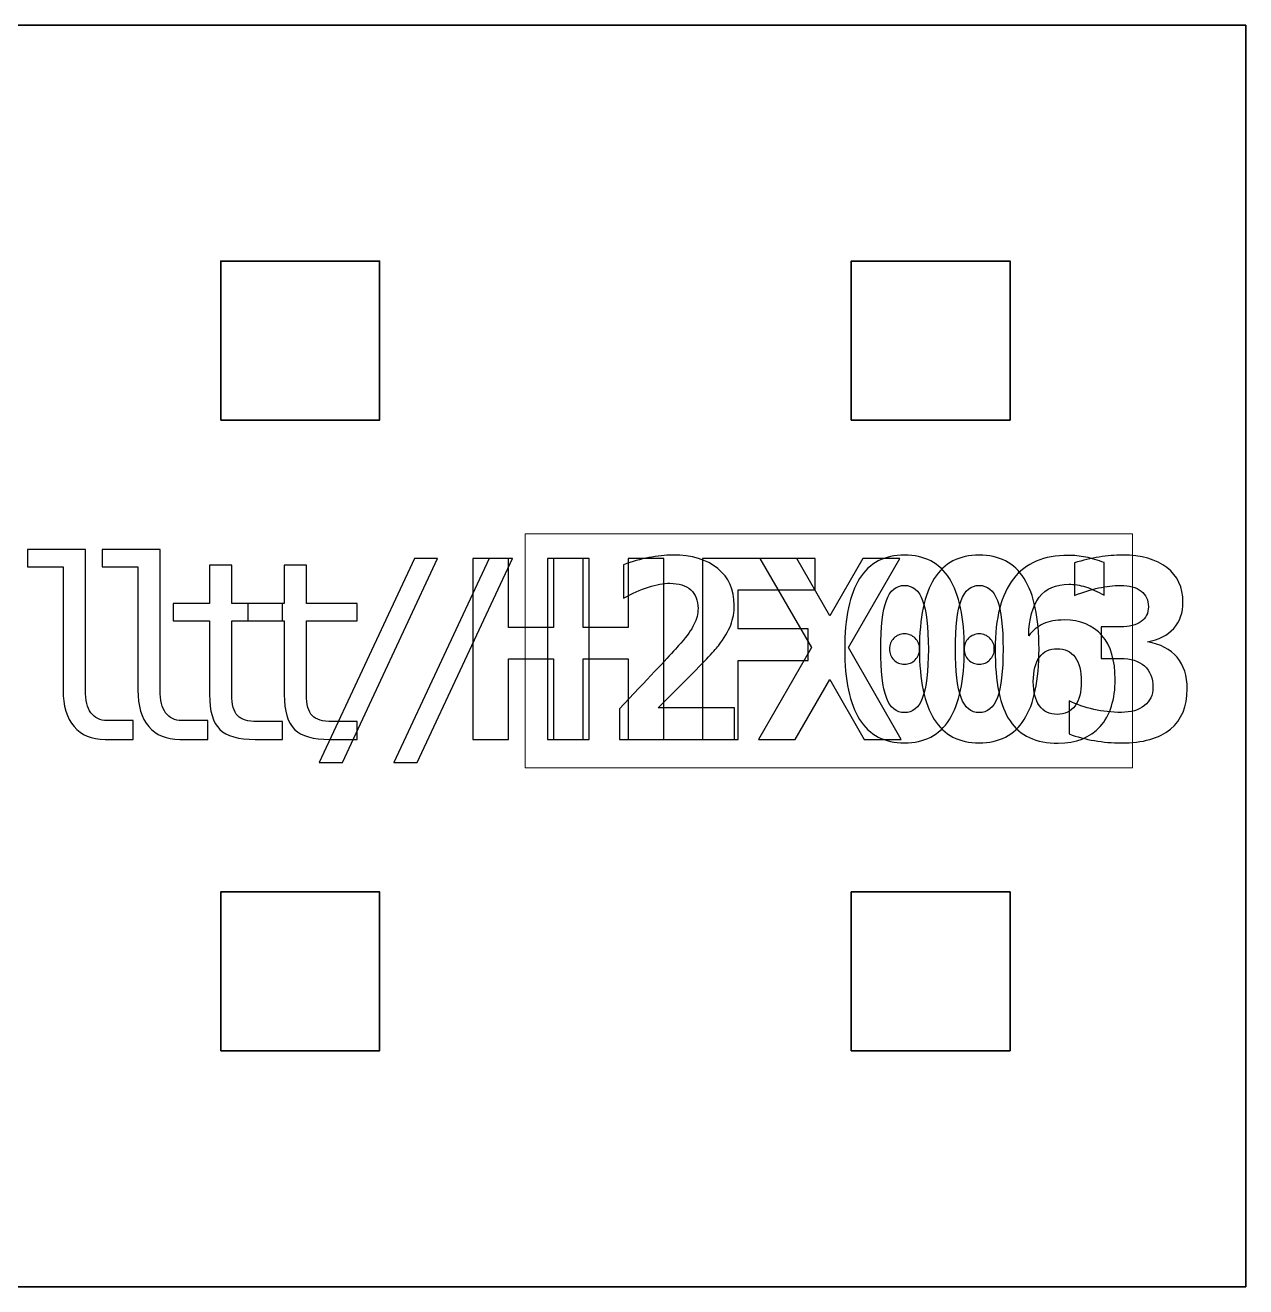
# Model space of a CAD drawing. Header units: centimetres. Extents: x -10.881 to -10.119, y -15.104 to -14.596.
# Drawn here: x -10.611 to -10.119, y -15.104 to -14.596 of the extents above; entities that cross this region are included whole.
import ezdxf

# ---------------------------------------------------------------- set-up
doc = ezdxf.new("R2010")
doc.units = ezdxf.units.CM
doc.header["$MEASUREMENT"] = 0
doc.layers.add('Layer 1', color=7, linetype='Continuous')

msp = doc.modelspace()

# ---------------------------------------------------------------- linework, layer by layer
at = {"layer": 'Layer 1', "color": 7, "lineweight": 35}
for points in [[(-10.53197, -14.755), (-10.46797, -14.755), (-10.46797, -14.691), (-10.53197, -14.691), (-10.53197, -14.755)], [(-10.27797, -14.755), (-10.21397, -14.755), (-10.21397, -14.691), (-10.27797, -14.691), (-10.27797, -14.755)], [(-10.53197, -15.009), (-10.46797, -15.009), (-10.46797, -14.945), (-10.53197, -14.945), (-10.53197, -15.009)], [(-10.27797, -15.009), (-10.21397, -15.009), (-10.21397, -14.945), (-10.27797, -14.945), (-10.27797, -15.009)]]:
    msp.add_lwpolyline(points, close=True, dxfattribs=at)
at = {"layer": 'Layer 1', "color": 7, "lineweight": 9}
msp.add_lwpolyline([(-10.40931, -14.89504), (-10.16463, -14.89504), (-10.16463, -14.8009), (-10.40931, -14.8009), (-10.40931, -14.89504)], close=True, dxfattribs=at)
at = {"layer": 'Layer 1', "color": 7, "lineweight": 35}
msp.add_open_spline([(-10.881, -14.59603), (-10.881, -14.59603), (-10.119, -14.59603), (-10.119, -14.59603), (-10.119, -14.59603), (-10.119, -14.59603), (-10.119, -15.10403), (-10.119, -15.10403), (-10.119, -15.10403), (-10.119, -15.10403), (-10.881, -15.10403), (-10.881, -15.10403), (-10.881, -15.10403), (-10.881, -15.10403), (-10.881, -14.59603), (-10.881, -14.59603)], degree=3, knots=[0, 0, 0, 0, 0.25, 0.25, 0.25, 0.25, 0.5, 0.5, 0.5, 0.5, 0.75, 0.75, 0.75, 0.75, 1, 1, 1, 1], dxfattribs=at)
at = {"layer": 'Layer 1', "color": 250}
for points, knots in [([(-10.58649, -14.8638), (-10.58649, -14.86784), (-10.58576, -14.87087), (-10.58427, -14.87292), (-10.58427, -14.87292), (-10.58279, -14.87497), (-10.58061, -14.876), (-10.57771, -14.876), (-10.57771, -14.876), (-10.57771, -14.876), (-10.56721, -14.876), (-10.56721, -14.876), (-10.56721, -14.876), (-10.56721, -14.876), (-10.56721, -14.88362), (-10.56721, -14.88362), (-10.56721, -14.88362), (-10.56721, -14.88362), (-10.57857, -14.88362), (-10.57857, -14.88362), (-10.57857, -14.88362), (-10.58396, -14.88362), (-10.58811, -14.88189), (-10.59106, -14.87844), (-10.59106, -14.87844), (-10.59401, -14.87499), (-10.59547, -14.8701), (-10.59547, -14.8638), (-10.59547, -14.8638), (-10.59547, -14.8638), (-10.59547, -14.81414), (-10.59547, -14.81414), (-10.59547, -14.81414), (-10.59547, -14.81414), (-10.60987, -14.81414), (-10.60987, -14.81414), (-10.60987, -14.81414), (-10.60987, -14.81414), (-10.60987, -14.8071), (-10.60987, -14.8071), (-10.60987, -14.8071), (-10.60987, -14.8071), (-10.58649, -14.8071), (-10.58649, -14.8071), (-10.58649, -14.8071), (-10.58649, -14.8071), (-10.58649, -14.8638), (-10.58649, -14.8638)], [0, 0, 0, 0, 0.083333, 0.083333, 0.083333, 0.083333, 0.166667, 0.166667, 0.166667, 0.166667, 0.25, 0.25, 0.25, 0.25, 0.333333, 0.333333, 0.333333, 0.333333, 0.416667, 0.416667, 0.416667, 0.416667, 0.5, 0.5, 0.5, 0.5, 0.583333, 0.583333, 0.583333, 0.583333, 0.666667, 0.666667, 0.666667, 0.666667, 0.75, 0.75, 0.75, 0.75, 0.833333, 0.833333, 0.833333, 0.833333, 0.916667, 0.916667, 0.916667, 0.916667, 1, 1, 1, 1]), ([(-10.55639, -14.8638), (-10.55639, -14.86784), (-10.55566, -14.87087), (-10.55417, -14.87292), (-10.55417, -14.87292), (-10.55269, -14.87497), (-10.55051, -14.876), (-10.54761, -14.876), (-10.54761, -14.876), (-10.54761, -14.876), (-10.53711, -14.876), (-10.53711, -14.876), (-10.53711, -14.876), (-10.53711, -14.876), (-10.53711, -14.88362), (-10.53711, -14.88362), (-10.53711, -14.88362), (-10.53711, -14.88362), (-10.54847, -14.88362), (-10.54847, -14.88362), (-10.54847, -14.88362), (-10.55386, -14.88362), (-10.55801, -14.88189), (-10.56096, -14.87844), (-10.56096, -14.87844), (-10.56391, -14.87499), (-10.56537, -14.8701), (-10.56537, -14.8638), (-10.56537, -14.8638), (-10.56537, -14.8638), (-10.56537, -14.81414), (-10.56537, -14.81414), (-10.56537, -14.81414), (-10.56537, -14.81414), (-10.57977, -14.81414), (-10.57977, -14.81414), (-10.57977, -14.81414), (-10.57977, -14.81414), (-10.57977, -14.8071), (-10.57977, -14.8071), (-10.57977, -14.8071), (-10.57977, -14.8071), (-10.55639, -14.8071), (-10.55639, -14.8071), (-10.55639, -14.8071), (-10.55639, -14.8071), (-10.55639, -14.8638), (-10.55639, -14.8638)], [0, 0, 0, 0, 0.083333, 0.083333, 0.083333, 0.083333, 0.166667, 0.166667, 0.166667, 0.166667, 0.25, 0.25, 0.25, 0.25, 0.333333, 0.333333, 0.333333, 0.333333, 0.416667, 0.416667, 0.416667, 0.416667, 0.5, 0.5, 0.5, 0.5, 0.583333, 0.583333, 0.583333, 0.583333, 0.666667, 0.666667, 0.666667, 0.666667, 0.75, 0.75, 0.75, 0.75, 0.833333, 0.833333, 0.833333, 0.833333, 0.916667, 0.916667, 0.916667, 0.916667, 1, 1, 1, 1]), ([(-10.45387, -14.81072), (-10.45387, -14.81072), (-10.44459, -14.81072), (-10.44459, -14.81072), (-10.44459, -14.81072), (-10.44459, -14.81072), (-10.48297, -14.8929), (-10.48297, -14.8929), (-10.48297, -14.8929), (-10.48297, -14.8929), (-10.49231, -14.8929), (-10.49231, -14.8929), (-10.49231, -14.8929), (-10.49231, -14.8929), (-10.45387, -14.81072), (-10.45387, -14.81072)], [0, 0, 0, 0, 0.25, 0.25, 0.25, 0.25, 0.5, 0.5, 0.5, 0.5, 0.75, 0.75, 0.75, 0.75, 1, 1, 1, 1]), ([(-10.42377, -14.81072), (-10.42377, -14.81072), (-10.41449, -14.81072), (-10.41449, -14.81072), (-10.41449, -14.81072), (-10.41449, -14.81072), (-10.45287, -14.8929), (-10.45287, -14.8929), (-10.45287, -14.8929), (-10.45287, -14.8929), (-10.46221, -14.8929), (-10.46221, -14.8929), (-10.46221, -14.8929), (-10.46221, -14.8929), (-10.42377, -14.81072), (-10.42377, -14.81072)], [0, 0, 0, 0, 0.25, 0.25, 0.25, 0.25, 0.5, 0.5, 0.5, 0.5, 0.75, 0.75, 0.75, 0.75, 1, 1, 1, 1]), ([(-10.43041, -14.81072), (-10.43041, -14.81072), (-10.41601, -14.81072), (-10.41601, -14.81072), (-10.41601, -14.81072), (-10.41601, -14.81072), (-10.41601, -14.8385), (-10.41601, -14.8385), (-10.41601, -14.8385), (-10.41601, -14.8385), (-10.39797, -14.8385), (-10.39797, -14.8385), (-10.39797, -14.8385), (-10.39797, -14.8385), (-10.39797, -14.81072), (-10.39797, -14.81072), (-10.39797, -14.81072), (-10.39797, -14.81072), (-10.38357, -14.81072), (-10.38357, -14.81072), (-10.38357, -14.81072), (-10.38357, -14.81072), (-10.38357, -14.88362), (-10.38357, -14.88362), (-10.38357, -14.88362), (-10.38357, -14.88362), (-10.39797, -14.88362), (-10.39797, -14.88362), (-10.39797, -14.88362), (-10.39797, -14.88362), (-10.39797, -14.8512), (-10.39797, -14.8512), (-10.39797, -14.8512), (-10.39797, -14.8512), (-10.41601, -14.8512), (-10.41601, -14.8512), (-10.41601, -14.8512), (-10.41601, -14.8512), (-10.41601, -14.88362), (-10.41601, -14.88362), (-10.41601, -14.88362), (-10.41601, -14.88362), (-10.43041, -14.88362), (-10.43041, -14.88362), (-10.43041, -14.88362), (-10.43041, -14.88362), (-10.43041, -14.81072), (-10.43041, -14.81072)], [0, 0, 0, 0, 0.083333, 0.083333, 0.083333, 0.083333, 0.166667, 0.166667, 0.166667, 0.166667, 0.25, 0.25, 0.25, 0.25, 0.333333, 0.333333, 0.333333, 0.333333, 0.416667, 0.416667, 0.416667, 0.416667, 0.5, 0.5, 0.5, 0.5, 0.583333, 0.583333, 0.583333, 0.583333, 0.666667, 0.666667, 0.666667, 0.666667, 0.75, 0.75, 0.75, 0.75, 0.833333, 0.833333, 0.833333, 0.833333, 0.916667, 0.916667, 0.916667, 0.916667, 1, 1, 1, 1]), ([(-10.40031, -14.81072), (-10.40031, -14.81072), (-10.38591, -14.81072), (-10.38591, -14.81072), (-10.38591, -14.81072), (-10.38591, -14.81072), (-10.38591, -14.8385), (-10.38591, -14.8385), (-10.38591, -14.8385), (-10.38591, -14.8385), (-10.36787, -14.8385), (-10.36787, -14.8385), (-10.36787, -14.8385), (-10.36787, -14.8385), (-10.36787, -14.81072), (-10.36787, -14.81072), (-10.36787, -14.81072), (-10.36787, -14.81072), (-10.35347, -14.81072), (-10.35347, -14.81072), (-10.35347, -14.81072), (-10.35347, -14.81072), (-10.35347, -14.88362), (-10.35347, -14.88362), (-10.35347, -14.88362), (-10.35347, -14.88362), (-10.36787, -14.88362), (-10.36787, -14.88362), (-10.36787, -14.88362), (-10.36787, -14.88362), (-10.36787, -14.8512), (-10.36787, -14.8512), (-10.36787, -14.8512), (-10.36787, -14.8512), (-10.38591, -14.8512), (-10.38591, -14.8512), (-10.38591, -14.8512), (-10.38591, -14.8512), (-10.38591, -14.88362), (-10.38591, -14.88362), (-10.38591, -14.88362), (-10.38591, -14.88362), (-10.40031, -14.88362), (-10.40031, -14.88362), (-10.40031, -14.88362), (-10.40031, -14.88362), (-10.40031, -14.81072), (-10.40031, -14.81072)], [0, 0, 0, 0, 0.083333, 0.083333, 0.083333, 0.083333, 0.166667, 0.166667, 0.166667, 0.166667, 0.25, 0.25, 0.25, 0.25, 0.333333, 0.333333, 0.333333, 0.333333, 0.416667, 0.416667, 0.416667, 0.416667, 0.5, 0.5, 0.5, 0.5, 0.583333, 0.583333, 0.583333, 0.583333, 0.666667, 0.666667, 0.666667, 0.666667, 0.75, 0.75, 0.75, 0.75, 0.833333, 0.833333, 0.833333, 0.833333, 0.916667, 0.916667, 0.916667, 0.916667, 1, 1, 1, 1]), ([(-10.35571, -14.87092), (-10.35571, -14.87092), (-10.32499, -14.87092), (-10.32499, -14.87092), (-10.32499, -14.87092), (-10.32499, -14.87092), (-10.32499, -14.88362), (-10.32499, -14.88362), (-10.32499, -14.88362), (-10.32499, -14.88362), (-10.37127, -14.88362), (-10.37127, -14.88362), (-10.37127, -14.88362), (-10.37127, -14.88362), (-10.37127, -14.8713), (-10.37127, -14.8713), (-10.37127, -14.8713), (-10.37127, -14.8713), (-10.36346, -14.86302), (-10.36346, -14.86302), (-10.36346, -14.86302), (-10.35419, -14.85315), (-10.34856, -14.84709), (-10.34657, -14.8448), (-10.34657, -14.8448), (-10.34414, -14.842), (-10.34237, -14.83952), (-10.34131, -14.83735), (-10.34131, -14.83735), (-10.34022, -14.83519), (-10.33969, -14.83305), (-10.33969, -14.83094), (-10.33969, -14.83094), (-10.33969, -14.82769), (-10.34067, -14.82517), (-10.34264, -14.8234), (-10.34264, -14.8234), (-10.34461, -14.82162), (-10.34741, -14.82074), (-10.35101, -14.82074), (-10.35101, -14.82074), (-10.35359, -14.82074), (-10.35647, -14.82125), (-10.35967, -14.82227), (-10.35967, -14.82227), (-10.36289, -14.8233), (-10.36622, -14.82479), (-10.36971, -14.82674), (-10.36971, -14.82674), (-10.36971, -14.82674), (-10.36971, -14.8133), (-10.36971, -14.8133), (-10.36971, -14.8133), (-10.36622, -14.81204), (-10.36282, -14.81107), (-10.35947, -14.8104), (-10.35947, -14.8104), (-10.35614, -14.80974), (-10.35294, -14.8094), (-10.34989, -14.8094), (-10.34989, -14.8094), (-10.34217, -14.8094), (-10.33611, -14.8112), (-10.33171, -14.8148), (-10.33171, -14.8148), (-10.32729, -14.81839), (-10.32509, -14.8233), (-10.32509, -14.82952), (-10.32509, -14.82952), (-10.32509, -14.83239), (-10.32557, -14.83507), (-10.32652, -14.83757), (-10.32652, -14.83757), (-10.32749, -14.84009), (-10.32914, -14.84287), (-10.33149, -14.84592), (-10.33149, -14.84592), (-10.33321, -14.84814), (-10.33794, -14.85312), (-10.34569, -14.86087), (-10.34569, -14.86087), (-10.34989, -14.86505), (-10.35322, -14.86842), (-10.35571, -14.87092)], [0, 0, 0, 0, 0.047619, 0.047619, 0.047619, 0.047619, 0.095238, 0.095238, 0.095238, 0.095238, 0.142857, 0.142857, 0.142857, 0.142857, 0.190476, 0.190476, 0.190476, 0.190476, 0.238095, 0.238095, 0.238095, 0.238095, 0.285714, 0.285714, 0.285714, 0.285714, 0.333333, 0.333333, 0.333333, 0.333333, 0.380952, 0.380952, 0.380952, 0.380952, 0.428571, 0.428571, 0.428571, 0.428571, 0.47619, 0.47619, 0.47619, 0.47619, 0.52381, 0.52381, 0.52381, 0.52381, 0.571429, 0.571429, 0.571429, 0.571429, 0.619048, 0.619048, 0.619048, 0.619048, 0.666667, 0.666667, 0.666667, 0.666667, 0.714286, 0.714286, 0.714286, 0.714286, 0.761905, 0.761905, 0.761905, 0.761905, 0.809524, 0.809524, 0.809524, 0.809524, 0.857143, 0.857143, 0.857143, 0.857143, 0.904762, 0.904762, 0.904762, 0.904762, 0.952381, 0.952381, 0.952381, 0.952381, 1, 1, 1, 1]), ([(-10.29249, -14.82342), (-10.29249, -14.82342), (-10.32351, -14.82342), (-10.32351, -14.82342), (-10.32351, -14.82342), (-10.32351, -14.82342), (-10.32351, -14.83914), (-10.32351, -14.83914), (-10.32351, -14.83914), (-10.32351, -14.83914), (-10.29527, -14.83914), (-10.29527, -14.83914), (-10.29527, -14.83914), (-10.29527, -14.83914), (-10.29527, -14.85184), (-10.29527, -14.85184), (-10.29527, -14.85184), (-10.29527, -14.85184), (-10.32351, -14.85184), (-10.32351, -14.85184), (-10.32351, -14.85184), (-10.32351, -14.85184), (-10.32351, -14.88362), (-10.32351, -14.88362), (-10.32351, -14.88362), (-10.32351, -14.88362), (-10.33791, -14.88362), (-10.33791, -14.88362), (-10.33791, -14.88362), (-10.33791, -14.88362), (-10.33791, -14.81072), (-10.33791, -14.81072), (-10.33791, -14.81072), (-10.33791, -14.81072), (-10.29249, -14.81072), (-10.29249, -14.81072), (-10.29249, -14.81072), (-10.29249, -14.81072), (-10.29249, -14.82342), (-10.29249, -14.82342)], [0, 0, 0, 0, 0.1, 0.1, 0.1, 0.1, 0.2, 0.2, 0.2, 0.2, 0.3, 0.3, 0.3, 0.3, 0.4, 0.4, 0.4, 0.4, 0.5, 0.5, 0.5, 0.5, 0.6, 0.6, 0.6, 0.6, 0.7, 0.7, 0.7, 0.7, 0.8, 0.8, 0.8, 0.8, 0.9, 0.9, 0.9, 0.9, 1, 1, 1, 1]), ([(-10.25781, -14.88362), (-10.25781, -14.88362), (-10.27269, -14.88362), (-10.27269, -14.88362), (-10.27269, -14.88362), (-10.27269, -14.88362), (-10.28661, -14.8595), (-10.28661, -14.8595), (-10.28661, -14.8595), (-10.28661, -14.8595), (-10.30049, -14.88362), (-10.30049, -14.88362), (-10.30049, -14.88362), (-10.30049, -14.88362), (-10.31537, -14.88362), (-10.31537, -14.88362), (-10.31537, -14.88362), (-10.31537, -14.88362), (-10.29399, -14.8466), (-10.29399, -14.8466), (-10.29399, -14.8466), (-10.29399, -14.8466), (-10.31479, -14.81072), (-10.31479, -14.81072), (-10.31479, -14.81072), (-10.31479, -14.81072), (-10.29989, -14.81072), (-10.29989, -14.81072), (-10.29989, -14.81072), (-10.29989, -14.81072), (-10.28661, -14.83392), (-10.28661, -14.83392), (-10.28661, -14.83392), (-10.28661, -14.83392), (-10.27329, -14.81072), (-10.27329, -14.81072), (-10.27329, -14.81072), (-10.27329, -14.81072), (-10.25839, -14.81072), (-10.25839, -14.81072), (-10.25839, -14.81072), (-10.25839, -14.81072), (-10.27909, -14.8466), (-10.27909, -14.8466), (-10.27909, -14.8466), (-10.27909, -14.8466), (-10.25781, -14.88362), (-10.25781, -14.88362)], [0, 0, 0, 0, 0.083333, 0.083333, 0.083333, 0.083333, 0.166667, 0.166667, 0.166667, 0.166667, 0.25, 0.25, 0.25, 0.25, 0.333333, 0.333333, 0.333333, 0.333333, 0.416667, 0.416667, 0.416667, 0.416667, 0.5, 0.5, 0.5, 0.5, 0.583333, 0.583333, 0.583333, 0.583333, 0.666667, 0.666667, 0.666667, 0.666667, 0.75, 0.75, 0.75, 0.75, 0.833333, 0.833333, 0.833333, 0.833333, 0.916667, 0.916667, 0.916667, 0.916667, 1, 1, 1, 1]), ([(-10.28059, -14.84724), (-10.28059, -14.83462), (-10.27859, -14.82515), (-10.27459, -14.81885), (-10.27459, -14.81885), (-10.27057, -14.81255), (-10.26456, -14.8094), (-10.25651, -14.8094), (-10.25651, -14.8094), (-10.24844, -14.8094), (-10.24241, -14.81254), (-10.23839, -14.81882), (-10.23839, -14.81882), (-10.23439, -14.8251), (-10.23239, -14.83459), (-10.23239, -14.84724), (-10.23239, -14.84724), (-10.23239, -14.85987), (-10.23439, -14.86934), (-10.23839, -14.87562), (-10.23839, -14.87562), (-10.24241, -14.8819), (-10.24844, -14.88504), (-10.25651, -14.88504), (-10.25651, -14.88504), (-10.26456, -14.88504), (-10.27057, -14.88189), (-10.27459, -14.87559), (-10.27459, -14.87559), (-10.27859, -14.86929), (-10.28059, -14.85984), (-10.28059, -14.84724)], [0, 0, 0, 0, 0.125, 0.125, 0.125, 0.125, 0.25, 0.25, 0.25, 0.25, 0.375, 0.375, 0.375, 0.375, 0.5, 0.5, 0.5, 0.5, 0.625, 0.625, 0.625, 0.625, 0.75, 0.75, 0.75, 0.75, 0.875, 0.875, 0.875, 0.875, 1, 1, 1, 1]), ([(-10.25049, -14.84724), (-10.25049, -14.83462), (-10.24849, -14.82515), (-10.24449, -14.81885), (-10.24449, -14.81885), (-10.24047, -14.81255), (-10.23446, -14.8094), (-10.22641, -14.8094), (-10.22641, -14.8094), (-10.21834, -14.8094), (-10.21231, -14.81254), (-10.20829, -14.81882), (-10.20829, -14.81882), (-10.20429, -14.8251), (-10.20229, -14.83459), (-10.20229, -14.84724), (-10.20229, -14.84724), (-10.20229, -14.85987), (-10.20429, -14.86934), (-10.20829, -14.87562), (-10.20829, -14.87562), (-10.21231, -14.8819), (-10.21834, -14.88504), (-10.22641, -14.88504), (-10.22641, -14.88504), (-10.23446, -14.88504), (-10.24047, -14.88189), (-10.24449, -14.87559), (-10.24449, -14.87559), (-10.24849, -14.86929), (-10.25049, -14.85984), (-10.25049, -14.84724)], [0, 0, 0, 0, 0.125, 0.125, 0.125, 0.125, 0.25, 0.25, 0.25, 0.25, 0.375, 0.375, 0.375, 0.375, 0.5, 0.5, 0.5, 0.5, 0.625, 0.625, 0.625, 0.625, 0.75, 0.75, 0.75, 0.75, 0.875, 0.875, 0.875, 0.875, 1, 1, 1, 1]), ([(-10.17611, -14.81244), (-10.17611, -14.81244), (-10.17611, -14.82552), (-10.17611, -14.82552), (-10.17611, -14.82552), (-10.17867, -14.82405), (-10.18114, -14.82295), (-10.18351, -14.82222), (-10.18351, -14.82222), (-10.18586, -14.82149), (-10.18812, -14.82112), (-10.19031, -14.82112), (-10.19031, -14.82112), (-10.19551, -14.82112), (-10.19947, -14.82287), (-10.20219, -14.82637), (-10.20219, -14.82637), (-10.20491, -14.82987), (-10.20632, -14.83504), (-10.20646, -14.84187), (-10.20646, -14.84187), (-10.20492, -14.83975), (-10.20297, -14.83817), (-10.20061, -14.8371), (-10.20061, -14.8371), (-10.19822, -14.83605), (-10.19542, -14.83552), (-10.19221, -14.83552), (-10.19221, -14.83552), (-10.18562, -14.83552), (-10.18056, -14.8376), (-10.17697, -14.84175), (-10.17697, -14.84175), (-10.17339, -14.8459), (-10.17161, -14.85179), (-10.17161, -14.8594), (-10.17161, -14.8594), (-10.17161, -14.86757), (-10.17362, -14.8739), (-10.17764, -14.8784), (-10.17764, -14.8784), (-10.18166, -14.88289), (-10.18731, -14.88514), (-10.19461, -14.88514), (-10.19461, -14.88514), (-10.20349, -14.88514), (-10.20994, -14.88215), (-10.21396, -14.8762), (-10.21396, -14.8762), (-10.21797, -14.87024), (-10.21999, -14.86062), (-10.21999, -14.84734), (-10.21999, -14.84734), (-10.21999, -14.83472), (-10.21754, -14.82525), (-10.21262, -14.81895), (-10.21262, -14.81895), (-10.20771, -14.81265), (-10.20034, -14.8095), (-10.19051, -14.8095), (-10.19051, -14.8095), (-10.18822, -14.8095), (-10.18587, -14.80975), (-10.18346, -14.81024), (-10.18346, -14.81024), (-10.18102, -14.81072), (-10.17857, -14.81145), (-10.17611, -14.81244)], [0, 0, 0, 0, 0.058824, 0.058824, 0.058824, 0.058824, 0.117647, 0.117647, 0.117647, 0.117647, 0.176471, 0.176471, 0.176471, 0.176471, 0.235294, 0.235294, 0.235294, 0.235294, 0.294118, 0.294118, 0.294118, 0.294118, 0.352941, 0.352941, 0.352941, 0.352941, 0.411765, 0.411765, 0.411765, 0.411765, 0.470588, 0.470588, 0.470588, 0.470588, 0.529412, 0.529412, 0.529412, 0.529412, 0.588235, 0.588235, 0.588235, 0.588235, 0.647059, 0.647059, 0.647059, 0.647059, 0.705882, 0.705882, 0.705882, 0.705882, 0.764706, 0.764706, 0.764706, 0.764706, 0.823529, 0.823529, 0.823529, 0.823529, 0.882353, 0.882353, 0.882353, 0.882353, 0.941176, 0.941176, 0.941176, 0.941176, 1, 1, 1, 1]), ([(-10.16949, -14.851), (-10.16949, -14.851), (-10.17721, -14.851), (-10.17721, -14.851), (-10.17721, -14.851), (-10.17721, -14.851), (-10.17721, -14.8383), (-10.17721, -14.8383), (-10.17721, -14.8383), (-10.17721, -14.8383), (-10.16949, -14.8383), (-10.16949, -14.8383), (-10.16949, -14.8383), (-10.16592, -14.8383), (-10.16314, -14.8376), (-10.16117, -14.83619), (-10.16117, -14.83619), (-10.15921, -14.83477), (-10.15822, -14.83277), (-10.15822, -14.8302), (-10.15822, -14.8302), (-10.15822, -14.8275), (-10.15921, -14.82539), (-10.16117, -14.82387), (-10.16117, -14.82387), (-10.16314, -14.82235), (-10.16592, -14.8216), (-10.16949, -14.8216), (-10.16949, -14.8216), (-10.17222, -14.8216), (-10.17516, -14.82195), (-10.17827, -14.82264), (-10.17827, -14.82264), (-10.18141, -14.82332), (-10.18464, -14.82432), (-10.18799, -14.82562), (-10.18799, -14.82562), (-10.18799, -14.82562), (-10.18799, -14.81254), (-10.18799, -14.81254), (-10.18799, -14.81254), (-10.18464, -14.81152), (-10.18134, -14.81075), (-10.17809, -14.8102), (-10.17809, -14.8102), (-10.17482, -14.80967), (-10.17171, -14.8094), (-10.16871, -14.8094), (-10.16871, -14.8094), (-10.16102, -14.8094), (-10.15504, -14.81109), (-10.15076, -14.81444), (-10.15076, -14.81444), (-10.14646, -14.81779), (-10.14431, -14.8224), (-10.14431, -14.8283), (-10.14431, -14.8283), (-10.14431, -14.83262), (-10.14554, -14.83617), (-10.14802, -14.83892), (-10.14802, -14.83892), (-10.15049, -14.84167), (-10.15402, -14.84347), (-10.15861, -14.8443), (-10.15861, -14.8443), (-10.15341, -14.84522), (-10.14942, -14.8473), (-10.14669, -14.85054), (-10.14669, -14.85054), (-10.14396, -14.85377), (-10.14259, -14.85804), (-10.14259, -14.8633), (-10.14259, -14.8633), (-10.14259, -14.87037), (-10.14486, -14.87575), (-10.14937, -14.87947), (-10.14937, -14.87947), (-10.15391, -14.88319), (-10.16047, -14.88504), (-10.16911, -14.88504), (-10.16911, -14.88504), (-10.17277, -14.88504), (-10.17639, -14.88472), (-10.17996, -14.8841), (-10.17996, -14.8841), (-10.18352, -14.88349), (-10.18694, -14.88259), (-10.19019, -14.88142), (-10.19019, -14.88142), (-10.19019, -14.88142), (-10.19019, -14.86804), (-10.19019, -14.86804), (-10.19019, -14.86804), (-10.18712, -14.86957), (-10.18382, -14.87074), (-10.18027, -14.87154), (-10.18027, -14.87154), (-10.17674, -14.87234), (-10.17301, -14.87274), (-10.16911, -14.87274), (-10.16911, -14.87274), (-10.16519, -14.87274), (-10.16211, -14.87184), (-10.15982, -14.87002), (-10.15982, -14.87002), (-10.15754, -14.86822), (-10.15641, -14.86579), (-10.15641, -14.86272), (-10.15641, -14.86272), (-10.15641, -14.85899), (-10.15754, -14.85609), (-10.15982, -14.85405), (-10.15982, -14.85405), (-10.16211, -14.85202), (-10.16532, -14.851), (-10.16949, -14.851)], [0, 0, 0, 0, 0.034483, 0.034483, 0.034483, 0.034483, 0.068966, 0.068966, 0.068966, 0.068966, 0.103448, 0.103448, 0.103448, 0.103448, 0.137931, 0.137931, 0.137931, 0.137931, 0.172414, 0.172414, 0.172414, 0.172414, 0.206897, 0.206897, 0.206897, 0.206897, 0.241379, 0.241379, 0.241379, 0.241379, 0.275862, 0.275862, 0.275862, 0.275862, 0.310345, 0.310345, 0.310345, 0.310345, 0.344828, 0.344828, 0.344828, 0.344828, 0.37931, 0.37931, 0.37931, 0.37931, 0.413793, 0.413793, 0.413793, 0.413793, 0.448276, 0.448276, 0.448276, 0.448276, 0.482759, 0.482759, 0.482759, 0.482759, 0.517241, 0.517241, 0.517241, 0.517241, 0.551724, 0.551724, 0.551724, 0.551724, 0.586207, 0.586207, 0.586207, 0.586207, 0.62069, 0.62069, 0.62069, 0.62069, 0.655172, 0.655172, 0.655172, 0.655172, 0.689655, 0.689655, 0.689655, 0.689655, 0.724138, 0.724138, 0.724138, 0.724138, 0.758621, 0.758621, 0.758621, 0.758621, 0.793103, 0.793103, 0.793103, 0.793103, 0.827586, 0.827586, 0.827586, 0.827586, 0.862069, 0.862069, 0.862069, 0.862069, 0.896552, 0.896552, 0.896552, 0.896552, 0.931034, 0.931034, 0.931034, 0.931034, 0.965517, 0.965517, 0.965517, 0.965517, 1, 1, 1, 1]), ([(-10.52751, -14.8134), (-10.52751, -14.8134), (-10.52751, -14.82894), (-10.52751, -14.82894), (-10.52751, -14.82894), (-10.52751, -14.82894), (-10.50709, -14.82894), (-10.50709, -14.82894), (-10.50709, -14.82894), (-10.50709, -14.82894), (-10.50709, -14.83592), (-10.50709, -14.83592), (-10.50709, -14.83592), (-10.50709, -14.83592), (-10.52751, -14.83592), (-10.52751, -14.83592), (-10.52751, -14.83592), (-10.52751, -14.83592), (-10.52751, -14.8656), (-10.52751, -14.8656), (-10.52751, -14.8656), (-10.52751, -14.86964), (-10.52674, -14.87245), (-10.52521, -14.87404), (-10.52521, -14.87404), (-10.52367, -14.87564), (-10.52101, -14.87644), (-10.51721, -14.87644), (-10.51721, -14.87644), (-10.51721, -14.87644), (-10.50709, -14.87644), (-10.50709, -14.87644), (-10.50709, -14.87644), (-10.50709, -14.87644), (-10.50709, -14.88362), (-10.50709, -14.88362), (-10.50709, -14.88362), (-10.50709, -14.88362), (-10.51807, -14.88362), (-10.51807, -14.88362), (-10.51807, -14.88362), (-10.52482, -14.88362), (-10.52957, -14.88227), (-10.53234, -14.87957), (-10.53234, -14.87957), (-10.53511, -14.87687), (-10.53649, -14.8722), (-10.53649, -14.8656), (-10.53649, -14.8656), (-10.53649, -14.8656), (-10.53649, -14.83592), (-10.53649, -14.83592), (-10.53649, -14.83592), (-10.53649, -14.83592), (-10.55109, -14.83592), (-10.55109, -14.83592), (-10.55109, -14.83592), (-10.55109, -14.83592), (-10.55109, -14.82894), (-10.55109, -14.82894), (-10.55109, -14.82894), (-10.55109, -14.82894), (-10.53649, -14.82894), (-10.53649, -14.82894), (-10.53649, -14.82894), (-10.53649, -14.82894), (-10.53649, -14.8134), (-10.53649, -14.8134), (-10.53649, -14.8134), (-10.53649, -14.8134), (-10.52751, -14.8134), (-10.52751, -14.8134)], [0, 0, 0, 0, 0.055556, 0.055556, 0.055556, 0.055556, 0.111111, 0.111111, 0.111111, 0.111111, 0.166667, 0.166667, 0.166667, 0.166667, 0.222222, 0.222222, 0.222222, 0.222222, 0.277778, 0.277778, 0.277778, 0.277778, 0.333333, 0.333333, 0.333333, 0.333333, 0.388889, 0.388889, 0.388889, 0.388889, 0.444444, 0.444444, 0.444444, 0.444444, 0.5, 0.5, 0.5, 0.5, 0.555556, 0.555556, 0.555556, 0.555556, 0.611111, 0.611111, 0.611111, 0.611111, 0.666667, 0.666667, 0.666667, 0.666667, 0.722222, 0.722222, 0.722222, 0.722222, 0.777778, 0.777778, 0.777778, 0.777778, 0.833333, 0.833333, 0.833333, 0.833333, 0.888889, 0.888889, 0.888889, 0.888889, 0.944444, 0.944444, 0.944444, 0.944444, 1, 1, 1, 1]), ([(-10.49741, -14.8134), (-10.49741, -14.8134), (-10.49741, -14.82894), (-10.49741, -14.82894), (-10.49741, -14.82894), (-10.49741, -14.82894), (-10.47699, -14.82894), (-10.47699, -14.82894), (-10.47699, -14.82894), (-10.47699, -14.82894), (-10.47699, -14.83592), (-10.47699, -14.83592), (-10.47699, -14.83592), (-10.47699, -14.83592), (-10.49741, -14.83592), (-10.49741, -14.83592), (-10.49741, -14.83592), (-10.49741, -14.83592), (-10.49741, -14.8656), (-10.49741, -14.8656), (-10.49741, -14.8656), (-10.49741, -14.86964), (-10.49664, -14.87245), (-10.49511, -14.87404), (-10.49511, -14.87404), (-10.49357, -14.87564), (-10.49091, -14.87644), (-10.48711, -14.87644), (-10.48711, -14.87644), (-10.48711, -14.87644), (-10.47699, -14.87644), (-10.47699, -14.87644), (-10.47699, -14.87644), (-10.47699, -14.87644), (-10.47699, -14.88362), (-10.47699, -14.88362), (-10.47699, -14.88362), (-10.47699, -14.88362), (-10.48797, -14.88362), (-10.48797, -14.88362), (-10.48797, -14.88362), (-10.49472, -14.88362), (-10.49947, -14.88227), (-10.50224, -14.87957), (-10.50224, -14.87957), (-10.50501, -14.87687), (-10.50639, -14.8722), (-10.50639, -14.8656), (-10.50639, -14.8656), (-10.50639, -14.8656), (-10.50639, -14.83592), (-10.50639, -14.83592), (-10.50639, -14.83592), (-10.50639, -14.83592), (-10.52099, -14.83592), (-10.52099, -14.83592), (-10.52099, -14.83592), (-10.52099, -14.83592), (-10.52099, -14.82894), (-10.52099, -14.82894), (-10.52099, -14.82894), (-10.52099, -14.82894), (-10.50639, -14.82894), (-10.50639, -14.82894), (-10.50639, -14.82894), (-10.50639, -14.82894), (-10.50639, -14.8134), (-10.50639, -14.8134), (-10.50639, -14.8134), (-10.50639, -14.8134), (-10.49741, -14.8134), (-10.49741, -14.8134)], [0, 0, 0, 0, 0.055556, 0.055556, 0.055556, 0.055556, 0.111111, 0.111111, 0.111111, 0.111111, 0.166667, 0.166667, 0.166667, 0.166667, 0.222222, 0.222222, 0.222222, 0.222222, 0.277778, 0.277778, 0.277778, 0.277778, 0.333333, 0.333333, 0.333333, 0.333333, 0.388889, 0.388889, 0.388889, 0.388889, 0.444444, 0.444444, 0.444444, 0.444444, 0.5, 0.5, 0.5, 0.5, 0.555556, 0.555556, 0.555556, 0.555556, 0.611111, 0.611111, 0.611111, 0.611111, 0.666667, 0.666667, 0.666667, 0.666667, 0.722222, 0.722222, 0.722222, 0.722222, 0.777778, 0.777778, 0.777778, 0.777778, 0.833333, 0.833333, 0.833333, 0.833333, 0.888889, 0.888889, 0.888889, 0.888889, 0.944444, 0.944444, 0.944444, 0.944444, 1, 1, 1, 1]), ([(-10.25651, -14.8216), (-10.25984, -14.8216), (-10.26226, -14.82364), (-10.26379, -14.8277), (-10.26379, -14.8277), (-10.26532, -14.83179), (-10.26609, -14.83829), (-10.26609, -14.84724), (-10.26609, -14.84724), (-10.26609, -14.85617), (-10.26532, -14.86265), (-10.26379, -14.86674), (-10.26379, -14.86674), (-10.26226, -14.8708), (-10.25984, -14.87284), (-10.25651, -14.87284), (-10.25651, -14.87284), (-10.25316, -14.87284), (-10.25072, -14.8708), (-10.24919, -14.86674), (-10.24919, -14.86674), (-10.24766, -14.86265), (-10.24689, -14.85617), (-10.24689, -14.84724), (-10.24689, -14.84724), (-10.24689, -14.83829), (-10.24766, -14.83179), (-10.24919, -14.8277), (-10.24919, -14.8277), (-10.25072, -14.82364), (-10.25316, -14.8216), (-10.25651, -14.8216)], [0, 0, 0, 0, 0.125, 0.125, 0.125, 0.125, 0.25, 0.25, 0.25, 0.25, 0.375, 0.375, 0.375, 0.375, 0.5, 0.5, 0.5, 0.5, 0.625, 0.625, 0.625, 0.625, 0.75, 0.75, 0.75, 0.75, 0.875, 0.875, 0.875, 0.875, 1, 1, 1, 1]), ([(-10.22641, -14.8216), (-10.22974, -14.8216), (-10.23216, -14.82364), (-10.23369, -14.8277), (-10.23369, -14.8277), (-10.23522, -14.83179), (-10.23599, -14.83829), (-10.23599, -14.84724), (-10.23599, -14.84724), (-10.23599, -14.85617), (-10.23522, -14.86265), (-10.23369, -14.86674), (-10.23369, -14.86674), (-10.23216, -14.8708), (-10.22974, -14.87284), (-10.22641, -14.87284), (-10.22641, -14.87284), (-10.22306, -14.87284), (-10.22062, -14.8708), (-10.21909, -14.86674), (-10.21909, -14.86674), (-10.21756, -14.86265), (-10.21679, -14.85617), (-10.21679, -14.84724), (-10.21679, -14.84724), (-10.21679, -14.83829), (-10.21756, -14.83179), (-10.21909, -14.8277), (-10.21909, -14.8277), (-10.22062, -14.82364), (-10.22306, -14.8216), (-10.22641, -14.8216)], [0, 0, 0, 0, 0.125, 0.125, 0.125, 0.125, 0.25, 0.25, 0.25, 0.25, 0.375, 0.375, 0.375, 0.375, 0.5, 0.5, 0.5, 0.5, 0.625, 0.625, 0.625, 0.625, 0.75, 0.75, 0.75, 0.75, 0.875, 0.875, 0.875, 0.875, 1, 1, 1, 1]), ([(-10.26257, -14.84724), (-10.26257, -14.84552), (-10.26199, -14.84407), (-10.26081, -14.8429), (-10.26081, -14.8429), (-10.25964, -14.84172), (-10.25821, -14.84114), (-10.25651, -14.84114), (-10.25651, -14.84114), (-10.25479, -14.84114), (-10.25334, -14.84172), (-10.25217, -14.8429), (-10.25217, -14.8429), (-10.25099, -14.84407), (-10.25041, -14.84552), (-10.25041, -14.84724), (-10.25041, -14.84724), (-10.25041, -14.84894), (-10.25099, -14.85037), (-10.25217, -14.85154), (-10.25217, -14.85154), (-10.25334, -14.85272), (-10.25479, -14.8533), (-10.25651, -14.8533), (-10.25651, -14.8533), (-10.25821, -14.8533), (-10.25964, -14.85272), (-10.26081, -14.85157), (-10.26081, -14.85157), (-10.26199, -14.85042), (-10.26257, -14.84897), (-10.26257, -14.84724)], [0, 0, 0, 0, 0.125, 0.125, 0.125, 0.125, 0.25, 0.25, 0.25, 0.25, 0.375, 0.375, 0.375, 0.375, 0.5, 0.5, 0.5, 0.5, 0.625, 0.625, 0.625, 0.625, 0.75, 0.75, 0.75, 0.75, 0.875, 0.875, 0.875, 0.875, 1, 1, 1, 1]), ([(-10.23247, -14.84724), (-10.23247, -14.84552), (-10.23189, -14.84407), (-10.23071, -14.8429), (-10.23071, -14.8429), (-10.22954, -14.84172), (-10.22811, -14.84114), (-10.22641, -14.84114), (-10.22641, -14.84114), (-10.22469, -14.84114), (-10.22324, -14.84172), (-10.22207, -14.8429), (-10.22207, -14.8429), (-10.22089, -14.84407), (-10.22031, -14.84552), (-10.22031, -14.84724), (-10.22031, -14.84724), (-10.22031, -14.84894), (-10.22089, -14.85037), (-10.22207, -14.85154), (-10.22207, -14.85154), (-10.22324, -14.85272), (-10.22469, -14.8533), (-10.22641, -14.8533), (-10.22641, -14.8533), (-10.22811, -14.8533), (-10.22954, -14.85272), (-10.23071, -14.85157), (-10.23071, -14.85157), (-10.23189, -14.85042), (-10.23247, -14.84897), (-10.23247, -14.84724)], [0, 0, 0, 0, 0.125, 0.125, 0.125, 0.125, 0.25, 0.25, 0.25, 0.25, 0.375, 0.375, 0.375, 0.375, 0.5, 0.5, 0.5, 0.5, 0.625, 0.625, 0.625, 0.625, 0.75, 0.75, 0.75, 0.75, 0.875, 0.875, 0.875, 0.875, 1, 1, 1, 1]), ([(-10.19499, -14.84709), (-10.19811, -14.84709), (-10.20049, -14.84822), (-10.20214, -14.85049), (-10.20214, -14.85049), (-10.20379, -14.85275), (-10.20461, -14.85602), (-10.20461, -14.86032), (-10.20461, -14.86032), (-10.20461, -14.86459), (-10.20379, -14.86785), (-10.20214, -14.87012), (-10.20214, -14.87012), (-10.20049, -14.87239), (-10.19811, -14.87352), (-10.19499, -14.87352), (-10.19499, -14.87352), (-10.19186, -14.87352), (-10.18946, -14.87239), (-10.18779, -14.87012), (-10.18779, -14.87012), (-10.18611, -14.86785), (-10.18527, -14.86459), (-10.18527, -14.86032), (-10.18527, -14.86032), (-10.18527, -14.85605), (-10.18611, -14.85279), (-10.18779, -14.8505), (-10.18779, -14.8505), (-10.18946, -14.84822), (-10.19186, -14.84709), (-10.19499, -14.84709)], [0, 0, 0, 0, 0.125, 0.125, 0.125, 0.125, 0.25, 0.25, 0.25, 0.25, 0.375, 0.375, 0.375, 0.375, 0.5, 0.5, 0.5, 0.5, 0.625, 0.625, 0.625, 0.625, 0.75, 0.75, 0.75, 0.75, 0.875, 0.875, 0.875, 0.875, 1, 1, 1, 1])]:
    msp.add_open_spline(points, degree=3, knots=knots, dxfattribs=at)
at = {"layer": 'Layer 1', "color": 7, "lineweight": 20}
for points, knots in [([(-10.55639, -14.8638), (-10.55639, -14.86784), (-10.55566, -14.87087), (-10.55417, -14.87292), (-10.55417, -14.87292), (-10.55269, -14.87497), (-10.55051, -14.876), (-10.54761, -14.876), (-10.54761, -14.876), (-10.54761, -14.876), (-10.53711, -14.876), (-10.53711, -14.876), (-10.53711, -14.876), (-10.53711, -14.876), (-10.53711, -14.88362), (-10.53711, -14.88362), (-10.53711, -14.88362), (-10.53711, -14.88362), (-10.54847, -14.88362), (-10.54847, -14.88362), (-10.54847, -14.88362), (-10.55386, -14.88362), (-10.55801, -14.88189), (-10.56096, -14.87844), (-10.56096, -14.87844), (-10.56391, -14.87499), (-10.56537, -14.8701), (-10.56537, -14.8638), (-10.56537, -14.8638), (-10.56537, -14.8638), (-10.56537, -14.81414), (-10.56537, -14.81414), (-10.56537, -14.81414), (-10.56537, -14.81414), (-10.57977, -14.81414), (-10.57977, -14.81414), (-10.57977, -14.81414), (-10.57977, -14.81414), (-10.57977, -14.8071), (-10.57977, -14.8071), (-10.57977, -14.8071), (-10.57977, -14.8071), (-10.55639, -14.8071), (-10.55639, -14.8071), (-10.55639, -14.8071), (-10.55639, -14.8071), (-10.55639, -14.8638), (-10.55639, -14.8638)], [0, 0, 0, 0, 0.083333, 0.083333, 0.083333, 0.083333, 0.166667, 0.166667, 0.166667, 0.166667, 0.25, 0.25, 0.25, 0.25, 0.333333, 0.333333, 0.333333, 0.333333, 0.416667, 0.416667, 0.416667, 0.416667, 0.5, 0.5, 0.5, 0.5, 0.583333, 0.583333, 0.583333, 0.583333, 0.666667, 0.666667, 0.666667, 0.666667, 0.75, 0.75, 0.75, 0.75, 0.833333, 0.833333, 0.833333, 0.833333, 0.916667, 0.916667, 0.916667, 0.916667, 1, 1, 1, 1]), ([(-10.42377, -14.81072), (-10.42377, -14.81072), (-10.41449, -14.81072), (-10.41449, -14.81072), (-10.41449, -14.81072), (-10.41449, -14.81072), (-10.45287, -14.8929), (-10.45287, -14.8929), (-10.45287, -14.8929), (-10.45287, -14.8929), (-10.46221, -14.8929), (-10.46221, -14.8929), (-10.46221, -14.8929), (-10.46221, -14.8929), (-10.42377, -14.81072), (-10.42377, -14.81072)], [0, 0, 0, 0, 0.25, 0.25, 0.25, 0.25, 0.5, 0.5, 0.5, 0.5, 0.75, 0.75, 0.75, 0.75, 1, 1, 1, 1]), ([(-10.40031, -14.81072), (-10.40031, -14.81072), (-10.38591, -14.81072), (-10.38591, -14.81072), (-10.38591, -14.81072), (-10.38591, -14.81072), (-10.38591, -14.8385), (-10.38591, -14.8385), (-10.38591, -14.8385), (-10.38591, -14.8385), (-10.36787, -14.8385), (-10.36787, -14.8385), (-10.36787, -14.8385), (-10.36787, -14.8385), (-10.36787, -14.81072), (-10.36787, -14.81072), (-10.36787, -14.81072), (-10.36787, -14.81072), (-10.35347, -14.81072), (-10.35347, -14.81072), (-10.35347, -14.81072), (-10.35347, -14.81072), (-10.35347, -14.88362), (-10.35347, -14.88362), (-10.35347, -14.88362), (-10.35347, -14.88362), (-10.36787, -14.88362), (-10.36787, -14.88362), (-10.36787, -14.88362), (-10.36787, -14.88362), (-10.36787, -14.8512), (-10.36787, -14.8512), (-10.36787, -14.8512), (-10.36787, -14.8512), (-10.38591, -14.8512), (-10.38591, -14.8512), (-10.38591, -14.8512), (-10.38591, -14.8512), (-10.38591, -14.88362), (-10.38591, -14.88362), (-10.38591, -14.88362), (-10.38591, -14.88362), (-10.40031, -14.88362), (-10.40031, -14.88362), (-10.40031, -14.88362), (-10.40031, -14.88362), (-10.40031, -14.81072), (-10.40031, -14.81072)], [0, 0, 0, 0, 0.083333, 0.083333, 0.083333, 0.083333, 0.166667, 0.166667, 0.166667, 0.166667, 0.25, 0.25, 0.25, 0.25, 0.333333, 0.333333, 0.333333, 0.333333, 0.416667, 0.416667, 0.416667, 0.416667, 0.5, 0.5, 0.5, 0.5, 0.583333, 0.583333, 0.583333, 0.583333, 0.666667, 0.666667, 0.666667, 0.666667, 0.75, 0.75, 0.75, 0.75, 0.833333, 0.833333, 0.833333, 0.833333, 0.916667, 0.916667, 0.916667, 0.916667, 1, 1, 1, 1]), ([(-10.29249, -14.82342), (-10.29249, -14.82342), (-10.32351, -14.82342), (-10.32351, -14.82342), (-10.32351, -14.82342), (-10.32351, -14.82342), (-10.32351, -14.83914), (-10.32351, -14.83914), (-10.32351, -14.83914), (-10.32351, -14.83914), (-10.29527, -14.83914), (-10.29527, -14.83914), (-10.29527, -14.83914), (-10.29527, -14.83914), (-10.29527, -14.85184), (-10.29527, -14.85184), (-10.29527, -14.85184), (-10.29527, -14.85184), (-10.32351, -14.85184), (-10.32351, -14.85184), (-10.32351, -14.85184), (-10.32351, -14.85184), (-10.32351, -14.88362), (-10.32351, -14.88362), (-10.32351, -14.88362), (-10.32351, -14.88362), (-10.33791, -14.88362), (-10.33791, -14.88362), (-10.33791, -14.88362), (-10.33791, -14.88362), (-10.33791, -14.81072), (-10.33791, -14.81072), (-10.33791, -14.81072), (-10.33791, -14.81072), (-10.29249, -14.81072), (-10.29249, -14.81072), (-10.29249, -14.81072), (-10.29249, -14.81072), (-10.29249, -14.82342), (-10.29249, -14.82342)], [0, 0, 0, 0, 0.1, 0.1, 0.1, 0.1, 0.2, 0.2, 0.2, 0.2, 0.3, 0.3, 0.3, 0.3, 0.4, 0.4, 0.4, 0.4, 0.5, 0.5, 0.5, 0.5, 0.6, 0.6, 0.6, 0.6, 0.7, 0.7, 0.7, 0.7, 0.8, 0.8, 0.8, 0.8, 0.9, 0.9, 0.9, 0.9, 1, 1, 1, 1]), ([(-10.28059, -14.84724), (-10.28059, -14.83462), (-10.27859, -14.82515), (-10.27459, -14.81885), (-10.27459, -14.81885), (-10.27057, -14.81255), (-10.26456, -14.8094), (-10.25651, -14.8094), (-10.25651, -14.8094), (-10.24844, -14.8094), (-10.24241, -14.81254), (-10.23839, -14.81882), (-10.23839, -14.81882), (-10.23439, -14.8251), (-10.23239, -14.83459), (-10.23239, -14.84724), (-10.23239, -14.84724), (-10.23239, -14.85987), (-10.23439, -14.86934), (-10.23839, -14.87562), (-10.23839, -14.87562), (-10.24241, -14.8819), (-10.24844, -14.88504), (-10.25651, -14.88504), (-10.25651, -14.88504), (-10.26456, -14.88504), (-10.27057, -14.88189), (-10.27459, -14.87559), (-10.27459, -14.87559), (-10.27859, -14.86929), (-10.28059, -14.85984), (-10.28059, -14.84724)], [0, 0, 0, 0, 0.125, 0.125, 0.125, 0.125, 0.25, 0.25, 0.25, 0.25, 0.375, 0.375, 0.375, 0.375, 0.5, 0.5, 0.5, 0.5, 0.625, 0.625, 0.625, 0.625, 0.75, 0.75, 0.75, 0.75, 0.875, 0.875, 0.875, 0.875, 1, 1, 1, 1]), ([(-10.17611, -14.81244), (-10.17611, -14.81244), (-10.17611, -14.82552), (-10.17611, -14.82552), (-10.17611, -14.82552), (-10.17867, -14.82405), (-10.18114, -14.82295), (-10.18351, -14.82222), (-10.18351, -14.82222), (-10.18586, -14.82149), (-10.18812, -14.82112), (-10.19031, -14.82112), (-10.19031, -14.82112), (-10.19551, -14.82112), (-10.19947, -14.82287), (-10.20219, -14.82637), (-10.20219, -14.82637), (-10.20491, -14.82987), (-10.20632, -14.83504), (-10.20646, -14.84187), (-10.20646, -14.84187), (-10.20492, -14.83975), (-10.20297, -14.83817), (-10.20061, -14.8371), (-10.20061, -14.8371), (-10.19822, -14.83605), (-10.19542, -14.83552), (-10.19221, -14.83552), (-10.19221, -14.83552), (-10.18562, -14.83552), (-10.18056, -14.8376), (-10.17697, -14.84175), (-10.17697, -14.84175), (-10.17339, -14.8459), (-10.17161, -14.85179), (-10.17161, -14.8594), (-10.17161, -14.8594), (-10.17161, -14.86757), (-10.17362, -14.8739), (-10.17764, -14.8784), (-10.17764, -14.8784), (-10.18166, -14.88289), (-10.18731, -14.88514), (-10.19461, -14.88514), (-10.19461, -14.88514), (-10.20349, -14.88514), (-10.20994, -14.88215), (-10.21396, -14.8762), (-10.21396, -14.8762), (-10.21797, -14.87024), (-10.21999, -14.86062), (-10.21999, -14.84734), (-10.21999, -14.84734), (-10.21999, -14.83472), (-10.21754, -14.82525), (-10.21262, -14.81895), (-10.21262, -14.81895), (-10.20771, -14.81265), (-10.20034, -14.8095), (-10.19051, -14.8095), (-10.19051, -14.8095), (-10.18822, -14.8095), (-10.18587, -14.80975), (-10.18346, -14.81024), (-10.18346, -14.81024), (-10.18102, -14.81072), (-10.17857, -14.81145), (-10.17611, -14.81244)], [0, 0, 0, 0, 0.058824, 0.058824, 0.058824, 0.058824, 0.117647, 0.117647, 0.117647, 0.117647, 0.176471, 0.176471, 0.176471, 0.176471, 0.235294, 0.235294, 0.235294, 0.235294, 0.294118, 0.294118, 0.294118, 0.294118, 0.352941, 0.352941, 0.352941, 0.352941, 0.411765, 0.411765, 0.411765, 0.411765, 0.470588, 0.470588, 0.470588, 0.470588, 0.529412, 0.529412, 0.529412, 0.529412, 0.588235, 0.588235, 0.588235, 0.588235, 0.647059, 0.647059, 0.647059, 0.647059, 0.705882, 0.705882, 0.705882, 0.705882, 0.764706, 0.764706, 0.764706, 0.764706, 0.823529, 0.823529, 0.823529, 0.823529, 0.882353, 0.882353, 0.882353, 0.882353, 0.941176, 0.941176, 0.941176, 0.941176, 1, 1, 1, 1]), ([(-10.49741, -14.8134), (-10.49741, -14.8134), (-10.49741, -14.82894), (-10.49741, -14.82894), (-10.49741, -14.82894), (-10.49741, -14.82894), (-10.47699, -14.82894), (-10.47699, -14.82894), (-10.47699, -14.82894), (-10.47699, -14.82894), (-10.47699, -14.83592), (-10.47699, -14.83592), (-10.47699, -14.83592), (-10.47699, -14.83592), (-10.49741, -14.83592), (-10.49741, -14.83592), (-10.49741, -14.83592), (-10.49741, -14.83592), (-10.49741, -14.8656), (-10.49741, -14.8656), (-10.49741, -14.8656), (-10.49741, -14.86964), (-10.49664, -14.87245), (-10.49511, -14.87404), (-10.49511, -14.87404), (-10.49357, -14.87564), (-10.49091, -14.87644), (-10.48711, -14.87644), (-10.48711, -14.87644), (-10.48711, -14.87644), (-10.47699, -14.87644), (-10.47699, -14.87644), (-10.47699, -14.87644), (-10.47699, -14.87644), (-10.47699, -14.88362), (-10.47699, -14.88362), (-10.47699, -14.88362), (-10.47699, -14.88362), (-10.48797, -14.88362), (-10.48797, -14.88362), (-10.48797, -14.88362), (-10.49472, -14.88362), (-10.49947, -14.88227), (-10.50224, -14.87957), (-10.50224, -14.87957), (-10.50501, -14.87687), (-10.50639, -14.8722), (-10.50639, -14.8656), (-10.50639, -14.8656), (-10.50639, -14.8656), (-10.50639, -14.83592), (-10.50639, -14.83592), (-10.50639, -14.83592), (-10.50639, -14.83592), (-10.52099, -14.83592), (-10.52099, -14.83592), (-10.52099, -14.83592), (-10.52099, -14.83592), (-10.52099, -14.82894), (-10.52099, -14.82894), (-10.52099, -14.82894), (-10.52099, -14.82894), (-10.50639, -14.82894), (-10.50639, -14.82894), (-10.50639, -14.82894), (-10.50639, -14.82894), (-10.50639, -14.8134), (-10.50639, -14.8134), (-10.50639, -14.8134), (-10.50639, -14.8134), (-10.49741, -14.8134), (-10.49741, -14.8134)], [0, 0, 0, 0, 0.055556, 0.055556, 0.055556, 0.055556, 0.111111, 0.111111, 0.111111, 0.111111, 0.166667, 0.166667, 0.166667, 0.166667, 0.222222, 0.222222, 0.222222, 0.222222, 0.277778, 0.277778, 0.277778, 0.277778, 0.333333, 0.333333, 0.333333, 0.333333, 0.388889, 0.388889, 0.388889, 0.388889, 0.444444, 0.444444, 0.444444, 0.444444, 0.5, 0.5, 0.5, 0.5, 0.555556, 0.555556, 0.555556, 0.555556, 0.611111, 0.611111, 0.611111, 0.611111, 0.666667, 0.666667, 0.666667, 0.666667, 0.722222, 0.722222, 0.722222, 0.722222, 0.777778, 0.777778, 0.777778, 0.777778, 0.833333, 0.833333, 0.833333, 0.833333, 0.888889, 0.888889, 0.888889, 0.888889, 0.944444, 0.944444, 0.944444, 0.944444, 1, 1, 1, 1]), ([(-10.25651, -14.8216), (-10.25984, -14.8216), (-10.26226, -14.82364), (-10.26379, -14.8277), (-10.26379, -14.8277), (-10.26532, -14.83179), (-10.26609, -14.83829), (-10.26609, -14.84724), (-10.26609, -14.84724), (-10.26609, -14.85617), (-10.26532, -14.86265), (-10.26379, -14.86674), (-10.26379, -14.86674), (-10.26226, -14.8708), (-10.25984, -14.87284), (-10.25651, -14.87284), (-10.25651, -14.87284), (-10.25316, -14.87284), (-10.25072, -14.8708), (-10.24919, -14.86674), (-10.24919, -14.86674), (-10.24766, -14.86265), (-10.24689, -14.85617), (-10.24689, -14.84724), (-10.24689, -14.84724), (-10.24689, -14.83829), (-10.24766, -14.83179), (-10.24919, -14.8277), (-10.24919, -14.8277), (-10.25072, -14.82364), (-10.25316, -14.8216), (-10.25651, -14.8216)], [0, 0, 0, 0, 0.125, 0.125, 0.125, 0.125, 0.25, 0.25, 0.25, 0.25, 0.375, 0.375, 0.375, 0.375, 0.5, 0.5, 0.5, 0.5, 0.625, 0.625, 0.625, 0.625, 0.75, 0.75, 0.75, 0.75, 0.875, 0.875, 0.875, 0.875, 1, 1, 1, 1]), ([(-10.26257, -14.84724), (-10.26257, -14.84552), (-10.26199, -14.84407), (-10.26081, -14.8429), (-10.26081, -14.8429), (-10.25964, -14.84172), (-10.25821, -14.84114), (-10.25651, -14.84114), (-10.25651, -14.84114), (-10.25479, -14.84114), (-10.25334, -14.84172), (-10.25217, -14.8429), (-10.25217, -14.8429), (-10.25099, -14.84407), (-10.25041, -14.84552), (-10.25041, -14.84724), (-10.25041, -14.84724), (-10.25041, -14.84894), (-10.25099, -14.85037), (-10.25217, -14.85154), (-10.25217, -14.85154), (-10.25334, -14.85272), (-10.25479, -14.8533), (-10.25651, -14.8533), (-10.25651, -14.8533), (-10.25821, -14.8533), (-10.25964, -14.85272), (-10.26081, -14.85157), (-10.26081, -14.85157), (-10.26199, -14.85042), (-10.26257, -14.84897), (-10.26257, -14.84724)], [0, 0, 0, 0, 0.125, 0.125, 0.125, 0.125, 0.25, 0.25, 0.25, 0.25, 0.375, 0.375, 0.375, 0.375, 0.5, 0.5, 0.5, 0.5, 0.625, 0.625, 0.625, 0.625, 0.75, 0.75, 0.75, 0.75, 0.875, 0.875, 0.875, 0.875, 1, 1, 1, 1]), ([(-10.19499, -14.84709), (-10.19811, -14.84709), (-10.20049, -14.84822), (-10.20214, -14.85049), (-10.20214, -14.85049), (-10.20379, -14.85275), (-10.20461, -14.85602), (-10.20461, -14.86032), (-10.20461, -14.86032), (-10.20461, -14.86459), (-10.20379, -14.86785), (-10.20214, -14.87012), (-10.20214, -14.87012), (-10.20049, -14.87239), (-10.19811, -14.87352), (-10.19499, -14.87352), (-10.19499, -14.87352), (-10.19186, -14.87352), (-10.18946, -14.87239), (-10.18779, -14.87012), (-10.18779, -14.87012), (-10.18611, -14.86785), (-10.18527, -14.86459), (-10.18527, -14.86032), (-10.18527, -14.86032), (-10.18527, -14.85605), (-10.18611, -14.85279), (-10.18779, -14.8505), (-10.18779, -14.8505), (-10.18946, -14.84822), (-10.19186, -14.84709), (-10.19499, -14.84709)], [0, 0, 0, 0, 0.125, 0.125, 0.125, 0.125, 0.25, 0.25, 0.25, 0.25, 0.375, 0.375, 0.375, 0.375, 0.5, 0.5, 0.5, 0.5, 0.625, 0.625, 0.625, 0.625, 0.75, 0.75, 0.75, 0.75, 0.875, 0.875, 0.875, 0.875, 1, 1, 1, 1])]:
    msp.add_open_spline(points, degree=3, knots=knots, dxfattribs=at)

doc.saveas('drawing.dxf')
